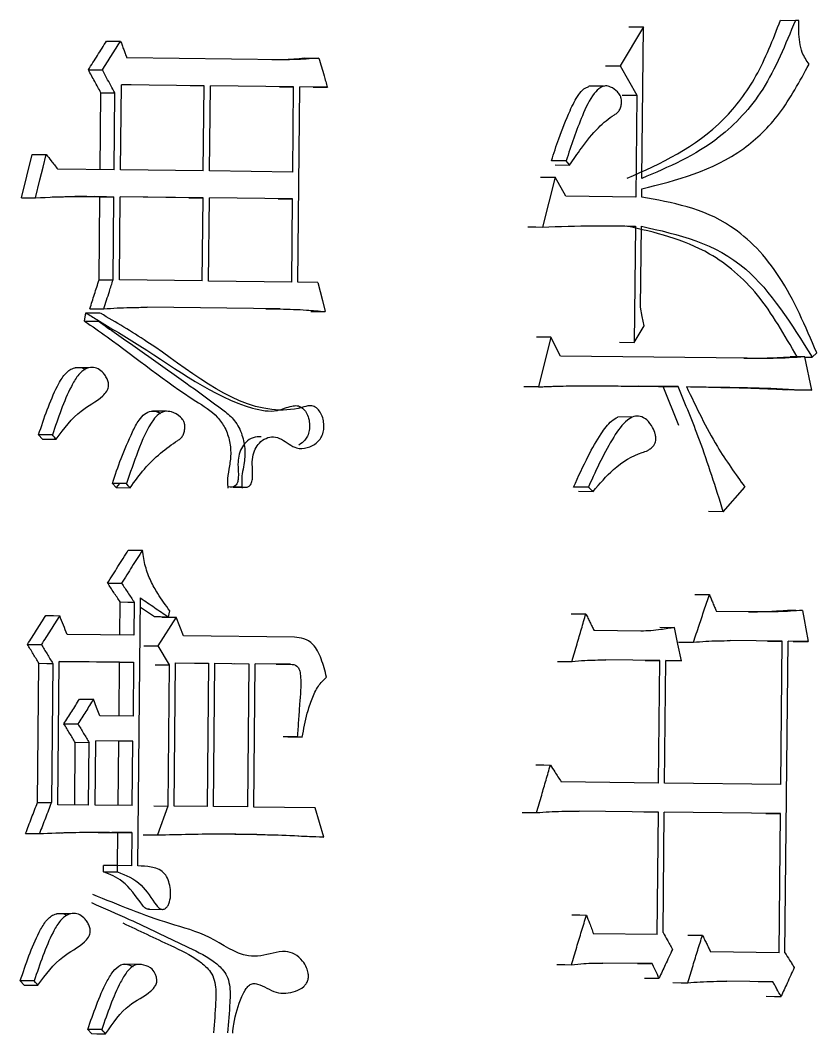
# Model space of a CAD drawing. Header units: millimetres. Extents: x 2448 to 4397, y 790 to 2168.
# Drawn here: x 3207.08 to 3210.813, y 987.883 to 992.634 of the extents above; entities that cross this region are included whole.
import ezdxf

# ---------------------------------------------------------------- set-up
doc = ezdxf.new("R2010")
doc.units = ezdxf.units.MM

msp = doc.modelspace()

# ---------------------------------------------------------------- linework, layer by layer
at = {"color": 7, "linetype": 'Continuous', "lineweight": 25}
for p, q in [((3210.6437, 992.634), (3210.7131, 992.6334)), ((3210.7297, 992.6332), (3210.7131, 992.6334)), ((3210.0006, 992.6034), (3209.8918, 992.4198)), ((3209.9936, 991.8928), (3210.0006, 992.6034)), ((3208.3155, 992.449), (3207.5793, 992.458)), ((3207.3993, 992.4015), (3207.4648, 992.401)), ((3209.8918, 992.4198), (3209.9693, 992.2825)), ((3207.5502, 991.9326), (3207.5541, 992.3318)), ((3207.9419, 992.327), (3207.5541, 992.3318)), ((3207.5995, 992.3309), (3207.5541, 992.3315)), ((3207.8758, 992.3276), (3207.9419, 992.327)), ((3207.938, 991.9279), (3207.9419, 992.327)), ((3207.9676, 991.9275), (3207.9716, 992.3267)), ((3208.3613, 992.3219), (3207.9716, 992.3267)), ((3208.2948, 992.3224), (3208.3613, 992.3219)), ((3208.3574, 991.9227), (3208.3613, 992.3219)), ((3208.3816, 991.4064), (3208.3907, 992.3215)), ((3208.5196, 992.3199), (3208.3907, 992.3215)), ((3208.4529, 992.3205), (3208.5196, 992.3199)), ((3209.8141, 992.3245), (3209.7454, 992.325)), ((3207.4546, 991.9335), (3207.4582, 992.2937)), ((3207.5202, 991.933), (3207.5237, 992.2932)), ((3209.9693, 992.2825), (3209.9646, 991.8055)), ((3209.6383, 991.9751), (3209.5698, 991.9756)), ((3207.5202, 991.933), (3207.2554, 991.9362)), ((3207.938, 991.9279), (3207.5502, 991.9326)), ((3208.3574, 991.9227), (3207.9676, 991.9275)), ((3209.5866, 991.956), (3209.6551, 991.9555)), ((3209.5864, 991.8978), (3209.5272, 991.6649)), ((3209.6367, 991.8096), (3209.5864, 991.8978)), ((3209.9927, 991.8051), (3209.9931, 991.8441)), ((3207.4534, 991.807), (3207.4292, 991.8074)), ((3207.4495, 991.4176), (3207.4534, 991.807)), ((3207.4534, 991.807), (3207.5189, 991.8064)), ((3207.5151, 991.417), (3207.5189, 991.8064)), ((3207.545, 991.4167), (3207.5489, 991.8061)), ((3207.9367, 991.8013), (3207.5489, 991.8061)), ((3207.8706, 991.8019), (3207.5489, 991.8058)), ((3207.8706, 991.8019), (3207.9367, 991.8013)), ((3207.9328, 991.4119), (3207.9367, 991.8013)), ((3207.9625, 991.4116), (3207.9664, 991.801)), ((3208.3561, 991.7962), (3207.9664, 991.801)), ((3208.2895, 991.7967), (3208.3561, 991.7962)), ((3208.3522, 991.4068), (3208.3561, 991.7962)), ((3209.9646, 991.8055), (3209.6367, 991.8096)), ((3209.9632, 991.6692), (3209.9578, 991.124)), ((3209.9876, 991.2892), (3209.9913, 991.6688)), ((3207.4495, 991.4176), (3207.5151, 991.417)), ((3207.9328, 991.4119), (3207.545, 991.4167)), ((3208.3522, 991.4068), (3207.9625, 991.4116)), ((3208.4754, 991.4053), (3208.3816, 991.4064)), ((3207.3816, 991.2237), (3207.388, 991.2625)), ((3207.388, 991.2625), (3207.4535, 991.262)), ((3208.2981, 991.2809), (3207.6754, 991.2885)), ((3208.2316, 991.2814), (3208.2981, 991.2809)), ((3207.3816, 991.2236), (3207.4471, 991.2231)), ((3209.9578, 991.124), (3210.0036, 991.2014)), ((3209.5676, 991.1484), (3209.5084, 990.9154)), ((3209.6122, 991.0602), (3209.5676, 991.1484)), ((3209.8893, 991.1246), (3209.9578, 991.124)), ((3210.791, 991.0552), (3210.8131, 991.0744)), ((3210.4876, 991.0493), (3209.6122, 991.0602)), ((3210.758, 991.0556), (3210.6885, 991.0562)), ((3210.7894, 990.8994), (3210.758, 991.0556)), ((3210.758, 991.0555), (3210.791, 991.0552)), ((3207.4014, 991.0047), (3207.336, 991.0052)), ((3209.5084, 990.9154), (3209.4405, 990.916)), ((3210.0941, 990.9176), (3209.9759, 990.9188)), ((3210.1675, 990.7337), (3210.0941, 990.9176)), ((3210.1633, 990.917), (3210.0946, 990.9176)), ((3210.2823, 990.9147), (3210.2027, 990.916)), ((3210.7894, 990.8994), (3210.7193, 990.9)), ((3207.7657, 990.8011), (3207.6994, 990.8017)), ((3209.9503, 990.774), (3209.8814, 990.7746)), ((3207.231, 990.6903), (3207.1658, 990.6908)), ((3207.1837, 990.6711), (3207.1658, 990.6908)), ((3207.5775, 990.4622), (3207.5118, 990.4627)), ((3207.5296, 990.443), (3207.5119, 990.4626)), ((3207.5451, 990.4624), (3207.5296, 990.443)), ((3207.5296, 990.443), (3207.5952, 990.4425)), ((3208.119, 990.4458), (3208.0526, 990.4463)), ((3208.076, 990.446), (3208.1424, 990.4455)), ((3209.7423, 990.4452), (3209.6736, 990.4457)), ((3209.696, 990.426), (3209.7647, 990.4254)), ((3210.3751, 990.3303), (3210.476, 990.4457)), ((3210.3751, 990.3303), (3210.3061, 990.3309)), ((3207.5865, 990.1502), (3207.6522, 990.1497)), ((3207.6316, 988.67), (3207.644, 989.9258)), ((3207.5467, 989.7515), (3207.5482, 989.9072)), ((3207.6139, 989.9067), (3207.6124, 989.751)), ((3207.7085, 989.8371), (3207.6436, 989.8816)), ((3207.8102, 989.8362), (3207.7254, 989.7009)), ((3207.845, 989.7481), (3207.8102, 989.8362)), ((3210.5477, 989.8607), (3210.3426, 989.8632)), ((3207.6124, 989.751), (3207.3001, 989.7548)), ((3208.3651, 989.7417), (3207.845, 989.7481)), ((3209.9894, 989.7703), (3209.7695, 989.773)), ((3207.7254, 989.7009), (3207.7782, 989.6126)), ((3210.6512, 989.7231), (3210.4079, 989.7261)), ((3210.5818, 989.7236), (3210.6512, 989.7231)), ((3210.6446, 989.0513), (3210.6512, 989.7231)), ((3210.6643, 988.2625), (3210.6788, 989.7227)), ((3210.7722, 989.7215), (3210.6788, 989.7227)), ((3210.7027, 989.7221), (3210.7722, 989.7215)), ((3207.1608, 988.9675), (3207.1673, 989.6198)), ((3207.2324, 989.6193), (3207.226, 988.967)), ((3207.256, 988.9569), (3207.2627, 989.6286)), ((3207.2627, 989.6286), (3207.6111, 989.6244)), ((3207.5454, 989.6249), (3207.2627, 989.6284)), ((3207.5429, 989.3718), (3207.5454, 989.6249)), ((3207.5454, 989.6249), (3207.6111, 989.6244)), ((3207.6111, 989.6244), (3207.6086, 989.3713)), ((3207.7782, 989.6126), (3207.7716, 988.9506)), ((3207.8014, 988.9503), (3207.8081, 989.622)), ((3207.8081, 989.622), (3207.9626, 989.6201)), ((3207.8964, 989.6206), (3207.9626, 989.6201)), ((3207.9626, 989.6201), (3207.9559, 988.9484)), ((3207.9855, 988.948), (3207.9922, 989.6197)), ((3207.9922, 989.6197), (3208.1519, 989.6178)), ((3208.0856, 989.6183), (3208.1519, 989.6178)), ((3208.1519, 989.6178), (3208.1452, 988.9461)), ((3208.1747, 988.9457), (3208.1814, 989.6174)), ((3208.3462, 989.6154), (3208.1814, 989.6174)), ((3208.2795, 989.6159), (3208.1814, 989.6171)), ((3208.2798, 989.6159), (3208.3465, 989.6154)), ((3210.0778, 989.6329), (3209.8247, 989.636)), ((3210.0092, 989.6334), (3210.0778, 989.6329)), ((3210.0721, 989.0585), (3210.0778, 989.6329)), ((3210.1001, 989.0582), (3210.1058, 989.6325)), ((3210.1786, 989.6316), (3210.1058, 989.6325)), ((3210.1093, 989.6322), (3210.1786, 989.6316)), ((3207.6086, 989.3713), (3207.4528, 989.3732)), ((3208.3781, 989.2742), (3208.3115, 989.2748)), ((3208.3349, 989.2745), (3208.4015, 989.2739)), ((3208.4015, 989.2739), (3208.3781, 989.2742)), ((3207.3351, 988.9557), (3207.338, 989.2477)), ((3207.4035, 989.2472), (3207.338, 989.2477)), ((3207.4006, 988.9552), (3207.4035, 989.2472)), ((3207.4306, 988.9548), (3207.4336, 989.2566)), ((3207.6074, 989.2545), (3207.4336, 989.2566)), ((3207.5417, 989.255), (3207.4336, 989.2563)), ((3207.5388, 988.9532), (3207.5417, 989.255)), ((3207.6074, 989.2545), (3207.5417, 989.255)), ((3207.6045, 988.9527), (3207.6074, 989.2545)), ((3210.0721, 989.0585), (3209.6152, 989.0642)), ((3210.6446, 989.0513), (3210.1001, 989.0582)), ((3207.1608, 988.9675), (3207.226, 988.967)), ((3207.4006, 988.9552), (3207.256, 988.9569)), ((3207.6045, 988.9527), (3207.4306, 988.9548)), ((3207.7057, 988.9512), (3207.7716, 988.9506)), ((3207.7716, 988.9506), (3207.7226, 988.8149)), ((3207.9559, 988.9484), (3207.8014, 988.9503)), ((3208.1452, 988.9461), (3207.9855, 988.948)), ((3208.4627, 988.9422), (3208.1747, 988.9457)), ((3208.5023, 988.8054), (3208.4627, 988.9422)), ((3210.0708, 988.9222), (3209.6989, 988.9269)), ((3210.0021, 988.9228), (3210.0708, 988.9222)), ((3210.0651, 988.3479), (3210.0708, 988.9222)), ((3210.0932, 988.3572), (3210.0988, 988.9219)), ((3210.6432, 988.9151), (3210.0988, 988.9219)), ((3210.5738, 988.9156), (3210.6432, 988.9151)), ((3210.6368, 988.2628), (3210.6432, 988.9151)), ((3207.5375, 988.8266), (3207.5088, 988.8269)), ((3207.536, 988.6712), (3207.5375, 988.8266)), ((3207.6032, 988.8261), (3207.6017, 988.6704)), ((3208.085, 988.8182), (3208.1897, 988.8175)), ((3207.4699, 988.6425), (3207.4702, 988.6717)), ((3207.4699, 988.6425), (3207.5355, 988.642)), ((3207.5358, 988.6712), (3207.4702, 988.6717)), ((3207.5355, 988.642), (3207.5358, 988.6712)), ((3207.6017, 988.6704), (3207.5358, 988.6712)), ((3207.6818, 988.4664), (3207.7477, 988.4658)), ((3207.3158, 988.4451), (3207.2505, 988.4456)), ((3210.0651, 988.3479), (3209.7668, 988.3516)), ((3210.6368, 988.2628), (3210.3156, 988.2668)), ((3207.6324, 988.2081), (3207.5666, 988.2086)), ((3210.0413, 988.2118), (3209.8106, 988.2147)), ((3209.9727, 988.2124), (3210.0413, 988.2118)), ((3207.1452, 988.1307), (3207.0801, 988.1312)), ((3207.098, 988.1115), (3207.0801, 988.1312)), ((3210.6078, 988.1269), (3210.392, 988.1296)), ((3210.5385, 988.1274), (3210.6078, 988.1269)), ((3207.098, 988.1115), (3207.1631, 988.111)), ((3207.4622, 987.9029), (3207.3967, 987.9034)), ((3207.4145, 987.8837), (3207.3967, 987.9034))]:
    msp.add_line(p, q, dxfattribs=at)
at = {"color": 7, "linetype": 'Continuous', "lineweight": 25, "flags": 128}
for points in [[(3209.9321, 992.604), (3209.9703, 992.6037), (3210.0006, 992.6034)], [(3207.4846, 992.5368), (3207.5213, 992.5365), (3207.5501, 992.5363)], [(3208.4131, 992.4573), (3208.4506, 992.457), (3208.48, 992.4567)], [(3209.8234, 992.4203), (3209.8615, 992.42), (3209.8918, 992.4198)], [(3207.4582, 992.2937), (3207.4949, 992.2934), (3207.5237, 992.2932)], [(3209.9008, 992.2831), (3209.939, 992.2828), (3209.9693, 992.2825)], [(3207.0863, 991.8017), (3207.1114, 991.9036), (3207.1366, 992.0055)], [(3207.1366, 992.0055), (3207.1731, 992.0053), (3207.2017, 992.005)], [(3207.1513, 991.8012), (3207.1723, 991.8861), (3207.187, 991.9456), (3207.2017, 992.005)], [(3209.6552, 991.9554), (3209.6468, 991.9653), (3209.6383, 991.9751)], [(3209.5184, 991.8984), (3209.5563, 991.8981), (3209.5864, 991.8978)], [(3207.0863, 991.8017), (3207.1227, 991.8014), (3207.1513, 991.8012)], [(3209.4593, 991.6654), (3209.4971, 991.6651), (3209.5272, 991.6649)], [(3208.4754, 991.4053), (3208.4858, 991.3632), (3208.4963, 991.321), (3208.5092, 991.2686)], [(3207.4062, 991.2818), (3207.4429, 991.2815), (3207.4717, 991.2813)], [(3208.4425, 991.2691), (3208.4798, 991.2688), (3208.5092, 991.2686)], [(3210.0036, 991.2014), (3209.9956, 991.2453), (3209.9876, 991.2892)], [(3209.5676, 991.1484), (3209.5293, 991.1487), (3209.4996, 991.1489)], [(3207.1837, 990.6711), (3207.2074, 990.6709), (3207.2281, 990.6708), (3207.2489, 990.6706)], [(3207.5953, 990.4425), (3207.5864, 990.4523), (3207.5775, 990.4621)], [(3207.4893, 989.9956), (3207.526, 989.9953), (3207.5549, 989.9951)], [(3210.241, 989.9421), (3210.2794, 989.9418), (3210.3099, 989.9415)], [(3207.5482, 989.9072), (3207.585, 989.9069), (3207.6139, 989.9067)], [(3207.1996, 989.8433), (3207.2361, 989.843), (3207.2648, 989.8428)], [(3207.7744, 989.8366), (3207.7375, 989.8369), (3207.7085, 989.8371)], [(3207.7442, 989.8367), (3207.7811, 989.8364), (3207.8102, 989.8362)], [(3207.7744, 989.8366), (3207.7776, 989.8512), (3207.7807, 989.8657)], [(3209.6625, 989.852), (3209.7005, 989.8517), (3209.7307, 989.8514)], [(3210.6762, 989.8685), (3210.7154, 989.8682), (3210.7462, 989.8679)], [(3210.7462, 989.8679), (3210.7539, 989.8247), (3210.7616, 989.7815), (3210.7722, 989.7215)], [(3210.0778, 989.7884), (3210.1161, 989.7881), (3210.1466, 989.7878)], [(3210.1786, 989.6316), (3210.1626, 989.7097), (3210.1466, 989.7878)], [(3207.1138, 989.7081), (3207.1503, 989.7078), (3207.1789, 989.7076)], [(3207.6595, 989.7014), (3207.6964, 989.7011), (3207.7254, 989.7009)], [(3210.1659, 989.7191), (3210.2048, 989.7188), (3210.2353, 989.7185)], [(3207.1673, 989.6198), (3207.2038, 989.6195), (3207.2324, 989.6193)], [(3207.7123, 989.6131), (3207.7492, 989.6128), (3207.7782, 989.6126)], [(3209.5976, 989.6288), (3209.636, 989.6285), (3209.6662, 989.6283)], [(3207.3581, 989.4519), (3207.3947, 989.4517), (3207.4235, 989.4514)], [(3207.4528, 989.3732), (3207.4381, 989.4123), (3207.4235, 989.4514)], [(3207.2848, 989.336), (3207.3214, 989.3357), (3207.3502, 989.3355)], [(3209.4968, 989.1433), (3209.5347, 989.143), (3209.5648, 989.1427)], [(3209.432, 988.9201), (3209.4699, 988.9198), (3209.5, 988.9196)], [(3207.1051, 988.8222), (3207.1415, 988.8219), (3207.1702, 988.8217)], [(3207.6032, 988.8261), (3207.5664, 988.8264), (3207.5375, 988.8266)], [(3207.6567, 988.8154), (3207.6936, 988.8152), (3207.7226, 988.8149)], [(3208.5023, 988.8054), (3208.4649, 988.8057), (3208.4354, 988.8059)], [(3209.6655, 988.4402), (3209.7035, 988.4399), (3209.7337, 988.4396)], [(3210.2085, 988.3458), (3210.2469, 988.3454), (3210.2774, 988.3452)], [(3209.5953, 988.2074), (3209.6332, 988.2071), (3209.6634, 988.2068)], [(3207.1631, 988.111), (3207.1585, 988.116), (3207.1519, 988.1234), (3207.1452, 988.1307)], [(3210.0056, 988.1438), (3210.0438, 988.1435), (3210.0743, 988.1433)], [(3210.1394, 988.1227), (3210.1778, 988.1224), (3210.2083, 988.1221)], [(3210.5758, 988.0588), (3210.615, 988.0585), (3210.6457, 988.0582)], [(3207.4145, 987.8837), (3207.4383, 987.8835), (3207.4592, 987.8834), (3207.48, 987.8832)], [(3207.48, 987.8832), (3207.4755, 987.8882), (3207.4689, 987.8956), (3207.4622, 987.9029)]]:
    msp.add_lwpolyline(points, dxfattribs=at)
at = {"color": 7, "linetype": 'Continuous', "lineweight": 25}
for points, knots in [([(3209.9246, 991.8933), (3210.0834, 991.964), (3210.3066, 992.0633), (3210.5379, 992.3641), (3210.6078, 992.5432), (3210.6432, 992.634)], [0, 0, 0, 0, 0.54866, 0.771322, 1, 1, 1, 1]), ([(3210.7131, 992.6334), (3210.6664, 992.5198), (3210.5744, 992.2959), (3210.3227, 992.0321), (3210.1177, 991.9453), (3209.9936, 991.8928)], [0, 0, 0, 0, 0.289018, 0.5693, 1, 1, 1, 1]), ([(3210.7771, 992.4282), (3210.7652, 992.4452), (3210.7453, 992.4736), (3210.7329, 992.5307), (3210.7281, 992.5815), (3210.7291, 992.616), (3210.7297, 992.6332)], [0, 0, 0, 0, 0.328274, 0.549686, 0.774404, 1, 1, 1, 1]), ([(3207.3993, 992.4015), (3207.4135, 992.4241), (3207.442, 992.4692), (3207.4704, 992.5143), (3207.4846, 992.5368)], [0, 0, 0, 0, 0.5, 1, 1, 1, 1]), ([(3207.4648, 992.401), (3207.479, 992.4236), (3207.5004, 992.4574), (3207.5288, 992.5025), (3207.543, 992.525), (3207.5501, 992.5363)], [0, 0, 0, 0, 0.5, 0.75, 1, 1, 1, 1]), ([(3207.5501, 992.5363), (3207.5526, 992.5298), (3207.5574, 992.5167), (3207.5647, 992.4972), (3207.572, 992.4776), (3207.5769, 992.4646), (3207.5793, 992.458)], [0, 0, 0, 0, 0.25, 0.5, 0.75, 1, 1, 1, 1]), ([(3208.2595, 992.4497), (3208.2764, 992.4498), (3208.3104, 992.4501), (3208.3617, 992.4525), (3208.396, 992.4557), (3208.4131, 992.4573)], [0, 0, 0, 0, 0.328253, 0.664018, 1, 1, 1, 1]), ([(3208.48, 992.4567), (3208.4599, 992.4549), (3208.4225, 992.4515), (3208.3677, 992.4495), (3208.3329, 992.4492), (3208.3155, 992.449)], [0, 0, 0, 0, 0.367473, 0.683667, 1, 1, 1, 1]), ([(3208.48, 992.4567), (3208.484, 992.443), (3208.4919, 992.4155), (3208.5052, 992.3699), (3208.5144, 992.3381), (3208.5196, 992.3199)], [0, 0, 0, 0, 0.301125, 0.602249, 1, 1, 1, 1]), ([(3207.4582, 992.2937), (3207.4484, 992.3117), (3207.4288, 992.3476), (3207.4091, 992.3836), (3207.3993, 992.4015)], [0, 0, 0, 0, 0.499999, 1, 1, 1, 1]), ([(3207.5237, 992.2932), (3207.5174, 992.3049), (3207.5043, 992.3287), (3207.4847, 992.3646), (3207.4714, 992.3889), (3207.4648, 992.401)], [0, 0, 0, 0, 0.325335, 0.662667, 1, 1, 1, 1]), ([(3209.9931, 991.8441), (3210.1576, 991.8848), (3210.3884, 991.942), (3210.6466, 992.1869), (3210.7332, 992.3471), (3210.7771, 992.4282)], [0, 0, 0, 0, 0.550933, 0.772729, 1, 1, 1, 1]), ([(3209.5698, 991.9756), (3209.581, 992.0102), (3209.6071, 992.0907), (3209.6486, 992.1958), (3209.6879, 992.2754), (3209.7197, 992.3135), (3209.7374, 992.3204), (3209.7453, 992.3235)], [0, 0, 0, 0, 0.255827, 0.596921, 0.813867, 0.916941, 1, 1, 1, 1]), ([(3209.6551, 991.9555), (3209.6733, 991.982), (3209.7159, 992.0444), (3209.7834, 992.1301), (3209.8434, 992.1782), (3209.8791, 992.1994), (3209.8903, 992.2142), (3209.8969, 992.2326), (3209.899, 992.2515), (3209.897, 992.2683), (3209.8906, 992.2844), (3209.8743, 992.3048), (3209.851, 992.3205), (3209.8235, 992.3288), (3209.7962, 992.3185), (3209.7546, 992.277), (3209.6996, 992.1575), (3209.6623, 992.0464), (3209.6383, 991.9751)], [0, 0, 0, 0, 0.104686, 0.245734, 0.364294, 0.387097, 0.405878, 0.424698, 0.443152, 0.456834, 0.470522, 0.493721, 0.544251, 0.576941, 0.609885, 0.659719, 0.781396, 1, 1, 1, 1]), ([(3207.2017, 992.005), (3207.2094, 991.9951), (3207.2223, 991.9787), (3207.2402, 991.9558), (3207.2503, 991.9427), (3207.2554, 991.9362)], [0, 0, 0, 0, 0.431977, 0.715989, 1, 1, 1, 1]), ([(3207.1513, 991.8012), (3207.2127, 991.8046), (3207.3049, 991.8098), (3207.4273, 991.8084), (3207.4884, 991.8071), (3207.5189, 991.8064)], [0, 0, 0, 0, 0.49965, 0.749808, 1, 1, 1, 1]), ([(3207.2298, 991.806), (3207.2297, 991.8059), (3207.2294, 991.8056), (3207.254, 991.8063), (3207.326, 991.8082), (3207.3817, 991.8079), (3207.4223, 991.8076), (3207.4267, 991.8075), (3207.4294, 991.8075)], [0, 0, 0, 0, 0.053779, 0.106177, 0.485745, 0.706481, 0.816315, 1, 1, 1, 1]), ([(3210.8131, 991.0744), (3210.76, 991.1993), (3210.6556, 991.445), (3210.3732, 991.7372), (3210.1361, 991.7795), (3209.9927, 991.8051)], [0, 0, 0, 0, 0.289991, 0.570547, 1, 1, 1, 1]), ([(3209.5272, 991.6649), (3209.6073, 991.6674), (3209.7204, 991.671), (3209.8654, 991.6701), (3209.9306, 991.6695), (3209.9632, 991.6692)], [0, 0, 0, 0, 0.548918, 0.774457, 1, 1, 1, 1]), ([(3209.7554, 991.67), (3209.7876, 991.6701), (3209.8357, 991.6702), (3209.8886, 991.6698), (3209.9017, 991.6697), (3209.9062, 991.6697), (3209.9058, 991.6697), (3209.9058, 991.6697)], [0, 0, 0, 0, 0.557131, 0.83285, 0.971149, 0.996662, 1, 1, 1, 1]), ([(3210.7209, 991.0558), (3210.6624, 991.1585), (3210.5471, 991.3614), (3210.2732, 991.5905), (3210.0548, 991.6396), (3209.9224, 991.6694)], [0, 0, 0, 0, 0.2875471, 0.5677138, 1, 1, 1, 1]), ([(3209.9913, 991.6688), (3210.1642, 991.6296), (3210.4771, 991.5585), (3210.6939, 991.2109), (3210.791, 991.0552)], [0, 0, 0, 0, 0.552147, 1, 1, 1, 1]), ([(3207.4062, 991.2818), (3207.4134, 991.3044), (3207.4279, 991.3497), (3207.4423, 991.3949), (3207.4495, 991.4176)], [0, 0, 0, 0, 0.499999, 1, 1, 1, 1]), ([(3207.4717, 991.2813), (3207.476, 991.2949), (3207.4848, 991.3221), (3207.4992, 991.3674), (3207.5093, 991.399), (3207.5151, 991.417)], [0, 0, 0, 0, 0.301122, 0.602244, 1, 1, 1, 1]), ([(3207.388, 991.2625), (3207.4049, 991.2521), (3207.489, 991.1997), (3207.7497, 991.0474), (3208.0179, 990.8426), (3208.2705, 990.7928), (3208.3384, 990.824), (3208.3772, 990.829), (3208.3994, 990.8206), (3208.4172, 990.8022), (3208.4303, 990.776), (3208.4372, 990.7444), (3208.4362, 990.7121), (3208.4277, 990.6849), (3208.4112, 990.6599), (3208.3959, 990.6494), (3208.3859, 990.6426)], [0, 0, 0, 0, 0.044219, 0.221057, 0.680812, 0.776428, 0.833561, 0.854065, 0.871583, 0.889111, 0.906657, 0.92503, 0.942976, 0.958859, 0.973334, 1, 1, 1, 1]), ([(3208.1306, 990.4446), (3208.1348, 990.4446), (3208.1436, 990.4447), (3208.1547, 990.4507), (3208.1624, 990.4609), (3208.1673, 990.4748), (3208.1712, 990.5172), (3208.1623, 990.5704), (3208.1801, 990.6251), (3208.2019, 990.6563), (3208.2317, 990.6766), (3208.268, 990.6848), (3208.3174, 990.6675), (3208.3655, 990.6221), (3208.426, 990.6274), (3208.4648, 990.6466), (3208.4896, 990.6746), (3208.5007, 990.7006), (3208.5043, 990.7293), (3208.5017, 990.7577), (3208.4931, 990.7857), (3208.4782, 990.8096), (3208.4583, 990.8246), (3208.4312, 990.829), (3208.3662, 990.8068), (3208.0965, 990.794), (3207.7961, 991.0615), (3207.5288, 991.2178), (3207.4558, 991.2605)], [0, 0, 0, 0, 0.007703, 0.015708, 0.020792, 0.025872, 0.034323, 0.072374, 0.088959, 0.105504, 0.1262, 0.147214, 0.1707, 0.216829, 0.247106, 0.27731, 0.28999, 0.302814, 0.313752, 0.324856, 0.33728, 0.350757, 0.364157, 0.376955, 0.399557, 0.484518, 0.85931, 1, 1, 1, 1]), ([(3207.4717, 991.2813), (3207.4923, 991.2827), (3207.5335, 991.2857), (3207.6014, 991.2882), (3207.6487, 991.2884), (3207.6754, 991.2885)], [0, 0, 0, 0, 0.302849, 0.605711, 1, 1, 1, 1]), ([(3208.2981, 991.2809), (3208.3188, 991.2803), (3208.3602, 991.2792), (3208.4307, 991.2754), (3208.4802, 991.2711), (3208.5092, 991.2686)], [0, 0, 0, 0, 0.293576, 0.587164, 1, 1, 1, 1]), ([(3207.3816, 991.2236), (3207.4168, 991.1993), (3207.5926, 991.0775), (3207.7936, 990.9115), (3207.9892, 990.7969), (3208.0415, 990.7253), (3208.0637, 990.6616), (3208.0685, 990.5927), (3208.0586, 990.5311), (3208.0493, 990.4811), (3208.0524, 990.4516), (3208.0535, 990.4414)], [0, 0, 0, 0, 0.123113, 0.615589, 0.738059, 0.789435, 0.841064, 0.890204, 0.935832, 0.977754, 1, 1, 1, 1]), ([(3207.4446, 991.2248), (3207.4736, 991.2045), (3207.6185, 991.103), (3207.814, 990.9649), (3207.996, 990.834), (3208.0805, 990.7676), (3208.1183, 990.704), (3208.1348, 990.6301), (3208.131, 990.5537), (3208.1152, 990.4936), (3208.1188, 990.4529), (3208.1199, 990.4409)], [0, 0, 0, 0, 0.1013793, 0.5068596, 0.6872487, 0.7487302, 0.8110575, 0.8655901, 0.912148, 0.9740737, 1, 1, 1, 1]), ([(3210.472, 991.0494), (3210.4787, 991.0494), (3210.5102, 991.0491), (3210.5822, 991.0502), (3210.6474, 991.0539), (3210.6879, 991.0562)], [0, 0, 0, 0, 0.0927, 0.435188, 1, 1, 1, 1]), ([(3210.758, 991.0556), (3210.7083, 991.0528), (3210.6385, 991.0489), (3210.5482, 991.0486), (3210.5078, 991.049), (3210.4876, 991.0493)], [0, 0, 0, 0, 0.552792, 0.776384, 1, 1, 1, 1]), ([(3207.1658, 990.6908), (3207.1921, 990.7697), (3207.2251, 990.8688), (3207.2823, 990.9701), (3207.3172, 991.0025), (3207.3509, 991.0078), (3207.3727, 991.0062), (3207.3823, 990.998), (3207.3838, 990.9967)], [0, 0, 0, 0, 0.540788, 0.678787, 0.811094, 0.89903, 0.984151, 1, 1, 1, 1]), ([(3207.2489, 990.6706), (3207.2855, 990.7197), (3207.3503, 990.8066), (3207.4423, 990.8475), (3207.4829, 990.89), (3207.4917, 990.9082), (3207.4951, 990.9255), (3207.4911, 990.9453), (3207.4821, 990.9637), (3207.4673, 990.9844), (3207.4455, 991.0022), (3207.4165, 991.0081), (3207.3825, 991.0017), (3207.3477, 990.9697), (3207.2903, 990.8682), (3207.2573, 990.7692), (3207.231, 990.6903)], [0, 0, 0, 0, 0.207445, 0.367023, 0.400476, 0.416337, 0.431069, 0.451264, 0.473853, 0.497027, 0.538181, 0.578154, 0.619449, 0.681558, 0.746313, 1, 1, 1, 1]), ([(3209.5084, 990.9154), (3209.5129, 990.9156), (3209.5221, 990.916), (3209.5334, 990.9165), (3209.5448, 990.917), (3209.5562, 990.9175), (3209.5699, 990.918), (3209.5972, 990.9189), (3209.6563, 990.9201), (3209.7289, 990.9205), (3209.8194, 990.92), (3209.8826, 990.9197), (3209.9321, 990.9193), (3209.9547, 990.9191), (3209.9727, 990.919), (3209.9906, 990.9188), (3210.0041, 990.9187), (3210.0176, 990.9185), (3210.0289, 990.9184), (3210.0401, 990.9183), (3210.0491, 990.9182), (3210.0603, 990.9181), (3210.0693, 990.918), (3210.0805, 990.9179), (3210.0894, 990.9178), (3210.1007, 990.9177), (3210.1085, 990.9176), (3210.1163, 990.9175), (3210.1208, 990.9175), (3210.1264, 990.9174), (3210.1309, 990.9174), (3210.1365, 990.9173), (3210.141, 990.9172), (3210.1466, 990.9172), (3210.1511, 990.9171), (3210.157, 990.9171), (3210.1607, 990.917), (3210.1633, 990.917)], [0, 0, 0, 0, 0.02069, 0.04138, 0.051725, 0.072415, 0.093105, 0.113795, 0.196558, 0.362079, 0.44484, 0.610361, 0.651741, 0.672431, 0.713811, 0.734501, 0.755191, 0.775881, 0.796571, 0.806916, 0.827607, 0.837952, 0.858642, 0.868987, 0.889677, 0.900022, 0.920712, 0.925884, 0.936229, 0.941402, 0.951747, 0.956919, 0.967264, 0.972437, 0.982782, 0.987955, 1, 1, 1, 1]), ([(3210.3751, 990.3303), (3210.3395, 990.4436), (3210.2761, 990.6455), (3210.1977, 990.8342), (3210.1633, 990.917)], [0, 0, 0, 0, 0.561264, 1, 1, 1, 1]), ([(3210.2025, 990.9165), (3210.2521, 990.9157), (3210.3754, 990.9138), (3210.5714, 990.9111), (3210.7167, 990.9033), (3210.7894, 990.8994)], [0, 0, 0, 0, 0.251638, 0.62578, 1, 1, 1, 1]), ([(3210.2025, 990.9165), (3210.2487, 990.8201), (3210.3306, 990.6492), (3210.4319, 990.5075), (3210.476, 990.4457)], [0, 0, 0, 0, 0.564192, 1, 1, 1, 1]), ([(3210.2773, 990.9149), (3210.3548, 990.9134), (3210.4706, 990.9111), (3210.5937, 990.9064), (3210.6523, 990.9039), (3210.6729, 990.9029), (3210.6769, 990.9027), (3210.677, 990.9027), (3210.677, 990.9027)], [0, 0, 0, 0, 0.542979, 0.811381, 0.956393, 0.981665, 0.997966, 1, 1, 1, 1]), ([(3210.7193, 990.9), (3210.7132, 990.9004), (3210.701, 990.9012), (3210.6827, 990.9023), (3210.6656, 990.9034), (3210.6546, 990.904), (3210.6497, 990.9042)], [0, 0, 0, 0, 0.263194, 0.526387, 0.789581, 1, 1, 1, 1]), ([(3207.5118, 990.4627), (3207.525, 990.5019), (3207.5531, 990.5854), (3207.5956, 990.6843), (3207.6318, 990.7561), (3207.6621, 990.7906), (3207.6932, 990.8037), (3207.7193, 990.8013), (3207.7331, 990.7935), (3207.7373, 990.7911)], [0, 0, 0, 0, 0.257227, 0.546728, 0.687092, 0.779525, 0.872236, 0.960819, 1, 1, 1, 1]), ([(3207.5952, 990.4425), (3207.6169, 990.4728), (3207.6825, 990.5645), (3207.7679, 990.6319), (3207.8329, 990.6736), (3207.8438, 990.6892), (3207.8502, 990.7084), (3207.8522, 990.7281), (3207.8499, 990.746), (3207.8431, 990.7617), (3207.8234, 990.7832), (3207.7939, 990.7987), (3207.7581, 990.8031), (3207.7281, 990.7899), (3207.6784, 990.7333), (3207.6313, 990.6164), (3207.5949, 990.5122), (3207.5775, 990.4622)], [0, 0, 0, 0, 0.119808, 0.362714, 0.384884, 0.403722, 0.422541, 0.442763, 0.457199, 0.471691, 0.493109, 0.555255, 0.595864, 0.636527, 0.677966, 0.845451, 1, 1, 1, 1]), ([(3209.6736, 990.4457), (3209.6959, 990.495), (3209.7357, 990.5825), (3209.7946, 990.6867), (3209.8414, 990.7518), (3209.871, 990.7684), (3209.8811, 990.774)], [0, 0, 0, 0, 0.385942, 0.686784, 0.893718, 1, 1, 1, 1]), ([(3209.7647, 990.4254), (3209.7958, 990.4616), (3209.8657, 990.5428), (3209.9565, 990.5983), (3210.0168, 990.6141), (3210.0348, 990.6257), (3210.0469, 990.6372), (3210.0552, 990.6515), (3210.0589, 990.6638), (3210.0594, 990.6785), (3210.0553, 990.7001), (3210.0421, 990.7305), (3210.019, 990.7632), (3209.9871, 990.7793), (3209.9548, 990.7786), (3209.9095, 990.7513), (3209.8575, 990.6779), (3209.7994, 990.5708), (3209.7622, 990.4891), (3209.743, 990.4467), (3209.7423, 990.4452)], [0, 0, 0, 0, 0.1478458, 0.3319535, 0.3651939, 0.381813, 0.4063968, 0.4186757, 0.4288362, 0.4390279, 0.4543195, 0.4836644, 0.5288988, 0.572169, 0.609588, 0.6506481, 0.7548097, 0.8726727, 0.9953631, 1, 1, 1, 1]), ([(3207.2489, 990.6706), (3207.2474, 990.6723), (3207.2436, 990.6764), (3207.2377, 990.6829), (3207.2332, 990.6878), (3207.231, 990.6903)], [0, 0, 0, 0, 0.253923, 0.626962, 1, 1, 1, 1]), ([(3208.2096, 990.681), (3208.1968, 990.681), (3208.1714, 990.6811), (3208.1386, 990.66), (3208.1151, 990.6287), (3208.1024, 990.5922), (3208.0989, 990.544), (3208.1042, 990.5047), (3208.1002, 990.4734), (3208.0956, 990.4606), (3208.0879, 990.4511), (3208.0775, 990.4458), (3208.0691, 990.4444), (3208.0646, 990.4451), (3208.0641, 990.4451)], [0, 0, 0, 0, 0.149574, 0.299114, 0.408067, 0.517541, 0.61646, 0.788469, 0.831649, 0.866726, 0.901955, 0.946747, 0.99428, 1, 1, 1, 1]), ([(3209.7647, 990.4254), (3209.7628, 990.4271), (3209.7581, 990.4312), (3209.7506, 990.4378), (3209.745, 990.4427), (3209.7423, 990.4452)], [0, 0, 0, 0, 0.256537, 0.628268, 1, 1, 1, 1]), ([(3207.4893, 989.9956), (3207.5055, 990.0213), (3207.5379, 990.0729), (3207.5703, 990.1244), (3207.5865, 990.1502)], [0, 0, 0, 0, 0.5, 1, 1, 1, 1]), ([(3207.6522, 990.1497), (3207.636, 990.1239), (3207.6036, 990.0724), (3207.5711, 990.0208), (3207.5549, 989.9951)], [0, 0, 0, 0, 0.500001, 1, 1, 1, 1]), ([(3207.7807, 989.8657), (3207.7615, 989.8922), (3207.7298, 989.936), (3207.6903, 990.0047), (3207.6645, 990.0732), (3207.6564, 990.124), (3207.6522, 990.1497)], [0, 0, 0, 0, 0.333372, 0.551632, 0.773796, 1, 1, 1, 1]), ([(3207.5482, 989.9072), (3207.5384, 989.922), (3207.5188, 989.9514), (3207.4991, 989.9809), (3207.4893, 989.9956)], [0, 0, 0, 0, 0.500001, 1, 1, 1, 1]), ([(3207.5549, 989.9951), (3207.5648, 989.9803), (3207.5844, 989.9509), (3207.6041, 989.9214), (3207.6139, 989.9067)], [0, 0, 0, 0, 0.500001, 1, 1, 1, 1]), ([(3207.644, 989.9258), (3207.6658, 989.9109), (3207.7093, 989.8812), (3207.7527, 989.8515), (3207.7744, 989.8366)], [0, 0, 0, 0, 0.5, 1, 1, 1, 1]), ([(3210.2353, 989.7185), (3210.2442, 989.7452), (3210.2611, 989.7957), (3210.286, 989.87), (3210.302, 989.9177), (3210.3099, 989.9415)], [0, 0, 0, 0, 0.3583074, 0.6791537, 1, 1, 1, 1]), ([(3210.3099, 989.9415), (3210.3127, 989.935), (3210.3181, 989.922), (3210.3263, 989.9024), (3210.3344, 989.8828), (3210.3398, 989.8698), (3210.3426, 989.8632)], [0, 0, 0, 0, 0.25, 0.5, 0.75, 1, 1, 1, 1]), ([(3207.1138, 989.7081), (3207.1281, 989.7306), (3207.1568, 989.7757), (3207.1853, 989.8208), (3207.1996, 989.8433)], [0, 0, 0, 0, 0.500001, 1, 1, 1, 1]), ([(3207.2648, 989.8428), (3207.2505, 989.8203), (3207.2219, 989.7752), (3207.1933, 989.7301), (3207.1789, 989.7076)], [0, 0, 0, 0, 0.500001, 1, 1, 1, 1]), ([(3207.3001, 989.7548), (3207.2942, 989.7694), (3207.2825, 989.7988), (3207.2707, 989.8281), (3207.2648, 989.8428)], [0, 0, 0, 0, 0.500003, 1, 1, 1, 1]), ([(3209.6662, 989.6283), (3209.6741, 989.6557), (3209.6889, 989.7067), (3209.7104, 989.781), (3209.7239, 989.828), (3209.7307, 989.8514)], [0, 0, 0, 0, 0.369234, 0.684617, 1, 1, 1, 1]), ([(3209.7307, 989.8514), (3209.734, 989.8449), (3209.7404, 989.8318), (3209.7501, 989.8122), (3209.7598, 989.7926), (3209.7663, 989.7796), (3209.7695, 989.773)], [0, 0, 0, 0, 0.25, 0.5, 0.75, 1, 1, 1, 1]), ([(3210.4936, 989.8613), (3210.5075, 989.8614), (3210.5407, 989.8615), (3210.6016, 989.863), (3210.6484, 989.8665), (3210.6762, 989.8685)], [0, 0, 0, 0, 0.228841, 0.542989, 1, 1, 1, 1]), ([(3210.7462, 989.8679), (3210.7273, 989.8665), (3210.6896, 989.8637), (3210.6234, 989.8609), (3210.5761, 989.8607), (3210.5477, 989.8607)], [0, 0, 0, 0, 0.2861859, 0.5723823, 1, 1, 1, 1]), ([(3210.1466, 989.7878), (3210.1253, 989.7841), (3210.0886, 989.7776), (3210.0362, 989.7719), (3210.005, 989.7708), (3209.9894, 989.7703)], [0, 0, 0, 0, 0.407309, 0.703433, 1, 1, 1, 1]), ([(3208.5156, 989.5549), (3208.5082, 989.5838), (3208.4937, 989.6406), (3208.4585, 989.7097), (3208.4104, 989.7386), (3208.3802, 989.7407), (3208.3651, 989.7417)], [0, 0, 0, 0, 0.292584, 0.575334, 0.788737, 1, 1, 1, 1]), ([(3207.1673, 989.6198), (3207.1584, 989.6345), (3207.1406, 989.6639), (3207.1227, 989.6934), (3207.1138, 989.7081)], [0, 0, 0, 0, 0.500001, 1, 1, 1, 1]), ([(3207.1789, 989.7076), (3207.1879, 989.6928), (3207.2057, 989.6634), (3207.2235, 989.634), (3207.2324, 989.6193)], [0, 0, 0, 0, 0.500001, 1, 1, 1, 1]), ([(3210.2353, 989.7185), (3210.2547, 989.7202), (3210.2932, 989.7235), (3210.3508, 989.7255), (3210.3888, 989.7259), (3210.4079, 989.7261)], [0, 0, 0, 0, 0.3370376, 0.6684619, 1, 1, 1, 1]), ([(3208.3462, 989.6154), (3208.3569, 989.6147), (3208.3708, 989.6138), (3208.3846, 989.5975), (3208.3914, 989.5798), (3208.3984, 989.5226), (3208.3899, 989.4447), (3208.3843, 989.3514), (3208.3802, 989.3), (3208.3781, 989.2742)], [0, 0, 0, 0, 0.118594, 0.153893, 0.199134, 0.273774, 0.599263, 0.799614, 1, 1, 1, 1]), ([(3209.6662, 989.6283), (3209.6861, 989.6301), (3209.7225, 989.6334), (3209.7753, 989.6353), (3209.8082, 989.6358), (3209.8247, 989.636)], [0, 0, 0, 0, 0.376233, 0.688073, 1, 1, 1, 1]), ([(3208.4015, 989.2739), (3208.4086, 989.3117), (3208.4203, 989.3737), (3208.4463, 989.4536), (3208.4748, 989.5151), (3208.5022, 989.5418), (3208.5156, 989.5549)], [0, 0, 0, 0, 0.347762, 0.570352, 0.788596, 1, 1, 1, 1]), ([(3207.2848, 989.336), (3207.2971, 989.3553), (3207.3215, 989.394), (3207.3459, 989.4326), (3207.3581, 989.4519)], [0, 0, 0, 0, 0.500001, 1, 1, 1, 1]), ([(3207.4235, 989.4514), (3207.4113, 989.4321), (3207.3869, 989.3935), (3207.3624, 989.3548), (3207.3502, 989.3355)], [0, 0, 0, 0, 0.500001, 1, 1, 1, 1]), ([(3207.338, 989.2477), (3207.3292, 989.2624), (3207.3115, 989.2919), (3207.2937, 989.3213), (3207.2848, 989.336)], [0, 0, 0, 0, 0.500001, 1, 1, 1, 1]), ([(3207.3502, 989.3355), (3207.3591, 989.3208), (3207.3768, 989.2914), (3207.3946, 989.2619), (3207.4035, 989.2472)], [0, 0, 0, 0, 0.500001, 1, 1, 1, 1]), ([(3209.5, 988.9196), (3209.508, 988.9471), (3209.5228, 988.998), (3209.5444, 989.0724), (3209.558, 989.1193), (3209.5648, 989.1427)], [0, 0, 0, 0, 0.369234, 0.684617, 1, 1, 1, 1]), ([(3209.5648, 989.1427), (3209.5716, 989.1321), (3209.5834, 989.1137), (3209.6002, 989.0875), (3209.6102, 989.072), (3209.6152, 989.0642)], [0, 0, 0, 0, 0.406188, 0.703094, 1, 1, 1, 1]), ([(3207.226, 988.967), (3207.2167, 988.9428), (3207.1981, 988.8943), (3207.1795, 988.8459), (3207.1702, 988.8217)], [0, 0, 0, 0, 0.500001, 1, 1, 1, 1]), ([(3209.5, 988.9196), (3209.5197, 988.9211), (3209.559, 988.924), (3209.6253, 988.9267), (3209.6719, 988.9268), (3209.6989, 988.9269)], [0, 0, 0, 0, 0.296228, 0.592467, 1, 1, 1, 1]), ([(3207.1702, 988.8217), (3207.221, 988.8237), (3207.3189, 988.8275), (3207.4632, 988.8281), (3207.5565, 988.8268), (3207.6032, 988.8261)], [0, 0, 0, 0, 0.350765, 0.675349, 1, 1, 1, 1]), ([(3207.268, 988.8253), (3207.2728, 988.8254), (3207.2791, 988.8257), (3207.2938, 988.8258), (3207.2971, 988.8259)], [0, 0, 0, 0, 0.774374, 1, 1, 1, 1]), ([(3207.4115, 988.8273), (3207.4335, 988.8273), (3207.4653, 988.8273), (3207.5008, 988.8271), (3207.5126, 988.827), (3207.5172, 988.8269), (3207.5169, 988.8269), (3207.5168, 988.8269)], [0, 0, 0, 0, 0.547667, 0.789038, 0.944301, 0.986297, 1, 1, 1, 1]), ([(3207.7226, 988.8149), (3207.773, 988.8163), (3207.9293, 988.8206), (3208.1899, 988.8204), (3208.3982, 988.8104), (3208.5023, 988.8054)], [0, 0, 0, 0, 0.192464, 0.5960782, 1, 1, 1, 1]), ([(3208.4354, 988.8059), (3208.3864, 988.8089), (3208.3046, 988.8138), (3208.222, 988.8151), (3208.1889, 988.8157)], [0, 0, 0, 0, 0.599158, 1, 1, 1, 1]), ([(3207.6851, 988.4671), (3207.6793, 988.4674), (3207.667, 988.468), (3207.6261, 988.5197), (3207.5713, 988.6025), (3207.5007, 988.6303), (3207.4699, 988.6425)], [0, 0, 0, 0, 0.067507, 0.142724, 0.626446, 1, 1, 1, 1]), ([(3207.5355, 988.642), (3207.5752, 988.6268), (3207.6469, 988.5993), (3207.6984, 988.5094), (3207.7331, 988.4681), (3207.7501, 988.4641), (3207.7636, 988.4718), (3207.7732, 988.4843), (3207.7823, 988.5064), (3207.7864, 988.5395), (3207.7817, 988.5779), (3207.7717, 988.6138), (3207.7431, 988.6519), (3207.6927, 988.6666), (3207.6519, 988.6689), (3207.6316, 988.67)], [0, 0, 0, 0, 0.230807, 0.416819, 0.453297, 0.487375, 0.510798, 0.535066, 0.560422, 0.611578, 0.663241, 0.713737, 0.762342, 0.881347, 1, 1, 1, 1]), ([(3208.076, 987.8865), (3208.0773, 987.9006), (3208.0832, 987.961), (3208.1066, 988.0326), (3208.1349, 988.0915), (3208.1534, 988.1129), (3208.1722, 988.1209), (3208.2156, 988.112), (3208.2774, 988.0656), (3208.3544, 988.0739), (3208.4014, 988.0961), (3208.4202, 988.116), (3208.4284, 988.1323), (3208.4312, 988.1509), (3208.4296, 988.1713), (3208.4213, 988.1975), (3208.4007, 988.2302), (3208.3667, 988.259), (3208.3184, 988.2737), (3208.2464, 988.2553), (3208.1228, 988.2295), (3207.9694, 988.3484), (3207.722, 988.4116), (3207.5401, 988.4867), (3207.4202, 988.5363)], [0, 0, 0, 0, 0.0186606, 0.0796008, 0.1010092, 0.1125323, 0.1241669, 0.1377888, 0.1964925, 0.256114, 0.2825511, 0.2914717, 0.30049, 0.3085311, 0.3156115, 0.3271431, 0.3457422, 0.3737368, 0.4023213, 0.4399984, 0.5150978, 0.6389227, 0.7618977, 1, 1, 1, 1]), ([(3207.4133, 988.4977), (3207.4725, 988.4719), (3207.6201, 988.4075), (3207.81, 988.3156), (3207.9579, 988.2462), (3208.0226, 988.1935), (3208.0499, 988.1554), (3208.0654, 988.1011), (3208.0617, 988.0092), (3208.0558, 987.935), (3208.0521, 987.8874)], [0, 0, 0, 0, 0.212911, 0.530526, 0.693885, 0.751667, 0.787174, 0.82313, 0.886614, 1, 1, 1, 1]), ([(3207.0801, 988.1312), (3207.1064, 988.2101), (3207.1394, 988.3092), (3207.1968, 988.4105), (3207.2317, 988.4429), (3207.2654, 988.4482), (3207.2872, 988.4466), (3207.2968, 988.4384), (3207.2983, 988.4372)], [0, 0, 0, 0, 0.540956, 0.679001, 0.811351, 0.899315, 0.984465, 1, 1, 1, 1]), ([(3207.1631, 988.111), (3207.1998, 988.1601), (3207.2646, 988.247), (3207.3568, 988.2879), (3207.3975, 988.3304), (3207.4062, 988.3486), (3207.4096, 988.3659), (3207.4057, 988.3857), (3207.3967, 988.4042), (3207.3819, 988.4248), (3207.36, 988.4426), (3207.331, 988.4485), (3207.2969, 988.4421), (3207.2621, 988.4101), (3207.2046, 988.3086), (3207.1715, 988.2096), (3207.1452, 988.1307)], [0, 0, 0, 0, 0.207445, 0.367023, 0.400476, 0.416337, 0.431069, 0.451264, 0.473853, 0.497027, 0.538182, 0.578155, 0.61945, 0.68156, 0.746315, 1, 1, 1, 1]), ([(3209.6634, 988.2068), (3209.6717, 988.2341), (3209.6875, 988.2865), (3209.7109, 988.3641), (3209.7261, 988.4144), (3209.7337, 988.4396)], [0, 0, 0, 0, 0.351309, 0.675654, 1, 1, 1, 1]), ([(3209.7337, 988.4396), (3209.7386, 988.4267), (3209.7465, 988.4056), (3209.7575, 988.3762), (3209.7637, 988.3598), (3209.7668, 988.3516)], [0, 0, 0, 0, 0.440496, 0.720248, 1, 1, 1, 1]), ([(3207.5613, 988.4026), (3207.6364, 988.3672), (3207.7563, 988.3106), (3207.8919, 988.2466), (3207.9565, 988.1939), (3207.9837, 988.1557), (3207.9991, 988.1013), (3207.9953, 988.0096), (3207.9895, 987.9354), (3207.9858, 987.888)], [0, 0, 0, 0, 0.368187, 0.587986, 0.665766, 0.713501, 0.761833, 0.847817, 1, 1, 1, 1]), ([(3210.0932, 988.3572), (3210.0995, 988.346), (3210.11, 988.3273), (3210.1246, 988.3012), (3210.133, 988.2863), (3210.1372, 988.2788)], [0, 0, 0, 0, 0.42963, 0.714815, 1, 1, 1, 1]), ([(3210.2083, 988.1221), (3210.2167, 988.1492), (3210.2324, 988.1999), (3210.2554, 988.2742), (3210.2701, 988.3215), (3210.2774, 988.3452)], [0, 0, 0, 0, 0.363875, 0.681938, 1, 1, 1, 1]), ([(3210.2774, 988.3452), (3210.2806, 988.3387), (3210.287, 988.3256), (3210.2965, 988.306), (3210.3061, 988.2864), (3210.3124, 988.2734), (3210.3156, 988.2668)], [0, 0, 0, 0, 0.25, 0.5, 0.75, 1, 1, 1, 1]), ([(3210.1372, 988.2788), (3210.1315, 988.2666), (3210.1202, 988.2423), (3210.0993, 988.1971), (3210.0839, 988.1641), (3210.0743, 988.1433)], [0, 0, 0, 0, 0.269646, 0.539292, 1, 1, 1, 1]), ([(3210.6643, 988.2625), (3210.6715, 988.251), (3210.6824, 988.2338), (3210.6968, 988.2109), (3210.704, 988.1995), (3210.7076, 988.1938)], [0, 0, 0, 0, 0.5, 0.75, 1, 1, 1, 1]), ([(3207.3967, 987.9034), (3207.423, 987.9804), (3207.456, 988.077), (3207.5126, 988.175), (3207.5499, 988.2119), (3207.5858, 988.2106), (3207.6038, 988.2005), (3207.6088, 988.1977)], [0, 0, 0, 0, 0.545543, 0.684316, 0.81834, 0.949642, 1, 1, 1, 1]), ([(3207.48, 987.8832), (3207.5148, 987.9333), (3207.5762, 988.0218), (3207.6647, 988.058), (3207.7044, 988.0949), (3207.7153, 988.1101), (3207.7212, 988.1283), (3207.7196, 988.1459), (3207.7131, 988.1657), (3207.6953, 988.1941), (3207.6595, 988.2063), (3207.616, 988.2123), (3207.5782, 988.1742), (3207.5217, 988.0768), (3207.4886, 987.9801), (3207.4622, 987.9029)], [0, 0, 0, 0, 0.207952, 0.367236, 0.389945, 0.41211, 0.432018, 0.447022, 0.463318, 0.497296, 0.557969, 0.619134, 0.681543, 0.746137, 1, 1, 1, 1]), ([(3209.6634, 988.2068), (3209.683, 988.2088), (3209.7173, 988.2123), (3209.7664, 988.2141), (3209.7958, 988.2145), (3209.8106, 988.2147)], [0, 0, 0, 0, 0.398162, 0.699035, 1, 1, 1, 1]), ([(3210.0743, 988.1433), (3210.0715, 988.149), (3210.0647, 988.1633), (3210.0537, 988.1861), (3210.0454, 988.2033), (3210.0413, 988.2118)], [0, 0, 0, 0, 0.25, 0.625, 1, 1, 1, 1]), ([(3210.7076, 988.1938), (3210.7021, 988.1816), (3210.691, 988.1572), (3210.6703, 988.112), (3210.6553, 988.079), (3210.6457, 988.0582)], [0, 0, 0, 0, 0.269646, 0.539292, 1, 1, 1, 1]), ([(3210.2083, 988.1221), (3210.2277, 988.1237), (3210.2681, 988.1269), (3210.3294, 988.129), (3210.3712, 988.1294), (3210.392, 988.1296)], [0, 0, 0, 0, 0.316843, 0.658364, 1, 1, 1, 1]), ([(3210.6457, 988.0582), (3210.6394, 988.0697), (3210.63, 988.0868), (3210.6173, 988.1097), (3210.611, 988.1211), (3210.6078, 988.1269)], [0, 0, 0, 0, 0.5, 0.75, 1, 1, 1, 1])]:
    msp.add_open_spline(points, degree=3, knots=knots, dxfattribs=at)
msp.add_open_spline([(3207.1051, 988.8222), (3207.1143, 988.8464), (3207.1329, 988.8949), (3207.1515, 988.9433), (3207.1608, 988.9675)], degree=3, dxfattribs=at)

doc.saveas('drawing.dxf')
